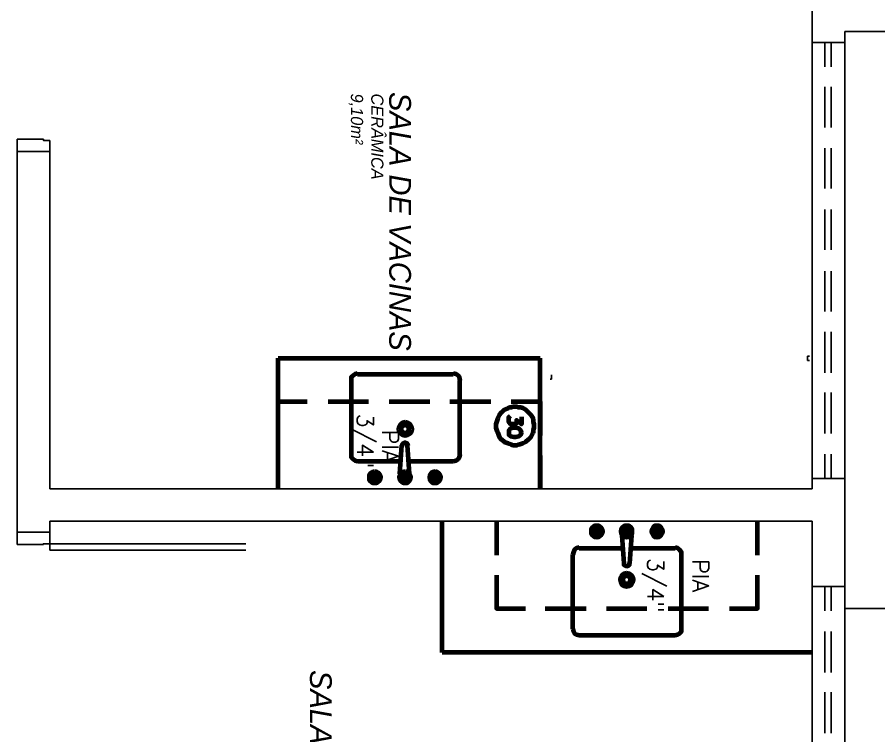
# Model space of a CAD drawing. Header units: millimetres. Extents: x 2273 to 2522, y 1034 to 1187.
# Drawn here: x 2470.575 to 2474.535, y 1046.628 to 1049.929 of the extents above; entities that cross this region are included whole.
import ezdxf

# ---------------------------------------------------------------- set-up
doc = ezdxf.new("R2010")
doc.units = ezdxf.units.MM
doc.layers.add('LAYER8', color=8, linetype='Continuous')
doc.layers.add('PAREDES', color=4, linetype='Continuous', lineweight=100)
doc.styles.add('Romans', font='romans.shx')
doc.styles.get("Standard").update_dxf_attribs({"font": 'arial.ttf'})

# ---------------------------------------------------------------- blocks, each defined once
blk = doc.blocks.new('LJH')
at = {"layer": 'PAREDES', "color": 0, "linetype": 'Continuous'}
for points in [[(77.8534, 157.6863), (77.2534, 157.6863)], [(77.2534, 156.4833), (77.2534, 157.6863)], [(77.4534, 157.5539), (77.4534, 157.6863), (77.6093, 157.6863)], [(77.7005, 157.6863), (77.8534, 157.6863)], [(77.5652, 157.6598), (77.5564, 157.6598), (77.5475, 157.6569), (77.5387, 157.6569), (77.5299, 157.6539), (77.5152, 157.6451), (77.5034, 157.6333), (77.4917, 157.6216), (77.4828, 157.6069), (77.4799, 157.598), (77.4799, 157.5892), (77.477, 157.5804), (77.477, 157.5716), (77.477, 157.5627), (77.4799, 157.5539), (77.4799, 157.5451), (77.4828, 157.5392), (77.4917, 157.5216), (77.5034, 157.5098), (77.5152, 157.498), (77.5299, 157.4922), (77.5387, 157.4892), (77.5475, 157.4863), (77.5564, 157.4833), (77.5652, 157.4833), (77.574, 157.4833), (77.5828, 157.4863), (77.5917, 157.4892), (77.5975, 157.4922), (77.6152, 157.498), (77.627, 157.5098), (77.6387, 157.5216), (77.6446, 157.5392), (77.6475, 157.5451), (77.6505, 157.5539), (77.6534, 157.5627), (77.6534, 157.5716), (77.6534, 157.5804), (77.6505, 157.5892), (77.6475, 157.598), (77.6446, 157.6069), (77.6387, 157.6216), (77.627, 157.6333), (77.6152, 157.6451), (77.5975, 157.6539), (77.5917, 157.6569), (77.5828, 157.6569), (77.574, 157.6598), (77.5652, 157.6598)], [(77.524, 157.601), (77.5564, 157.601), (77.5387, 157.5775), (77.5475, 157.5775), (77.5534, 157.5745), (77.5564, 157.5745), (77.5564, 157.5657), (77.5564, 157.5598), (77.5564, 157.551), (77.5475, 157.5422), (77.5417, 157.5422), (77.5328, 157.5422), (77.524, 157.5422), (77.5211, 157.548), (77.5181, 157.551)], [(77.5946, 157.601), (77.5858, 157.598), (77.577, 157.5892), (77.574, 157.5745), (77.574, 157.5657), (77.577, 157.551), (77.5858, 157.5422), (77.5946, 157.5422), (77.5975, 157.5422), (77.6064, 157.5422), (77.6123, 157.551), (77.6152, 157.5657), (77.6152, 157.5745), (77.6123, 157.5892), (77.6064, 157.598), (77.5975, 157.601), (77.5946, 157.601)], [(77.4534, 157.2716), (77.4534, 157.4598)], [(77.3564, 157.3186), (77.3417, 157.3157), (77.3328, 157.3098), (77.327, 157.301), (77.324, 157.2892)], [(77.727, 157.2892), (77.724, 157.301), (77.7181, 157.3098), (77.7093, 157.3157), (77.6946, 157.3186)], [(77.327, 156.848), (77.327, 157.2863)], [(77.3564, 157.3157), (77.6975, 157.3157)], [(77.727, 157.0833), (77.727, 157.2863)], [(77.774, 157.2039), (77.777, 157.1922), (77.7828, 157.1863), (77.7917, 157.1804), (77.8005, 157.1775), (77.8123, 157.1804), (77.8211, 157.1863), (77.827, 157.1922), (77.827, 157.2039), (77.827, 157.2127), (77.8211, 157.2216), (77.8123, 157.2275), (77.8005, 157.2304), (77.7917, 157.2275), (77.7828, 157.2216), (77.777, 157.2127), (77.774, 157.2039)], [(77.7799, 157.2186), (77.7887, 157.2127), (77.8005, 157.2098), (77.8152, 157.2127), (77.824, 157.2186)], [(77.4534, 156.9922), (77.4534, 157.1804)], [(77.824, 157.1892), (77.8152, 157.1951), (77.8005, 157.198), (77.7887, 157.1951), (77.7799, 157.1892)], [(77.5475, 157.0657), (77.5505, 157.0539), (77.5564, 157.0451), (77.5681, 157.0392), (77.5799, 157.0363), (77.5917, 157.0392), (77.6005, 157.0451), (77.6064, 157.0539), (77.6093, 157.0657), (77.6064, 157.0775), (77.6005, 157.0892), (77.5917, 157.0951), (77.5799, 157.098), (77.5681, 157.0951), (77.5564, 157.0892), (77.5505, 157.0775), (77.5475, 157.0657)], [(77.5623, 157.0657), (77.5623, 157.0598), (77.5681, 157.0539), (77.5711, 157.048), (77.5799, 157.048), (77.5858, 157.048), (77.5917, 157.0539), (77.5946, 157.0598), (77.5975, 157.0657), (77.5946, 157.0745), (77.5917, 157.0775), (77.5858, 157.0833), (77.5799, 157.0833), (77.5711, 157.0833), (77.5681, 157.0775), (77.5623, 157.0745), (77.5623, 157.0657)], [(77.6564, 157.0804), (77.6475, 157.0775), (77.6446, 157.0745), (77.6417, 157.0657), (77.6446, 157.0598), (77.6475, 157.0539), (77.6564, 157.051)], [(77.7858, 157.0863), (77.6534, 157.0775)], [(77.774, 157.0657), (77.777, 157.0569), (77.7828, 157.048), (77.7917, 157.0422), (77.8005, 157.0392), (77.8123, 157.0422), (77.8211, 157.048), (77.827, 157.0569), (77.827, 157.0657), (77.827, 157.0775), (77.8211, 157.0833), (77.8123, 157.0892), (77.8005, 157.0922), (77.7917, 157.0892), (77.7828, 157.0833), (77.777, 157.0775), (77.774, 157.0657)], [(77.7799, 157.0804), (77.7887, 157.0745), (77.8005, 157.0716), (77.8152, 157.0745), (77.824, 157.0804)], [(77.7887, 157.0863), (77.7887, 157.0863)], [(77.7858, 157.0422), (77.6534, 157.051)], [(77.727, 156.848), (77.727, 157.0451)], [(77.824, 157.051), (77.8152, 157.0569), (77.8005, 157.0598), (77.7887, 157.0569), (77.7799, 157.051)], [(77.774, 156.9275), (77.777, 156.9157), (77.7828, 156.9069), (77.7917, 156.901), (77.8005, 156.901), (77.8123, 156.901), (77.8211, 156.9069), (77.827, 156.9157), (77.827, 156.9275), (77.827, 156.9363), (77.8211, 156.9451), (77.8123, 156.951), (77.8005, 156.9539), (77.7917, 156.951), (77.7828, 156.9451), (77.777, 156.9363), (77.774, 156.9275)], [(77.7799, 156.9422), (77.7887, 156.9363), (77.8005, 156.9333), (77.8152, 156.9363), (77.824, 156.9422)], [(77.824, 156.9127), (77.8152, 156.9186), (77.8005, 156.9216), (77.7887, 156.9186), (77.7799, 156.9127)], [(77.4534, 156.7127), (77.4534, 156.898)], [(77.324, 156.848), (77.327, 156.8363), (77.3328, 156.8275), (77.3417, 156.8186), (77.3564, 156.8186)], [(77.6946, 156.8186), (77.7093, 156.8186), (77.7181, 156.8275), (77.724, 156.8363), (77.727, 156.848)], [(77.3564, 156.8186), (77.6975, 156.8186)], [(77.6093, 156.4833), (77.4534, 156.4833), (77.4534, 156.6157)], [(77.8534, 156.4833), (77.2534, 156.4833)], [(77.8534, 156.4833), (77.7005, 156.4833)]]:
    blk.add_lwpolyline(points, dxfattribs=at)
blk = doc.blocks.new('OPI')
at = {"layer": 'PAREDES', "color": 0, "linetype": 'Continuous'}
for points in [[(154.2157, 272.2509), (154.2157, 270.5509)], [(153.7687, 272.0009), (153.6128, 272.0009)], [(154.0128, 271.8715), (154.0128, 272.0009), (153.8598, 272.0009)], [(154.0128, 271.5892), (154.0128, 271.7744)], [(153.7657, 271.6509), (153.754, 271.6509), (153.7422, 271.6421), (153.7363, 271.6333), (153.7334, 271.6215)], [(154.1069, 271.6509), (153.7657, 271.6509)], [(154.1363, 271.6215), (154.1334, 271.6333), (154.1275, 271.6421), (154.1187, 271.6509), (154.1069, 271.6509)], [(153.7363, 271.4186), (153.7363, 271.6215)], [(154.1363, 271.1803), (154.1363, 271.6215)], [(153.6334, 271.5392), (153.6334, 271.5274), (153.6393, 271.5215), (153.6481, 271.5156), (153.6598, 271.5127), (153.6687, 271.5156), (153.6775, 271.5215), (153.6834, 271.5274), (153.6863, 271.5392), (153.6834, 271.548), (153.6775, 271.5568), (153.6687, 271.5627), (153.6598, 271.5656), (153.6481, 271.5627), (153.6393, 271.5568), (153.6334, 271.548), (153.6334, 271.5392)], [(153.6363, 271.5539), (153.6481, 271.545), (153.6598, 271.545), (153.6716, 271.545), (153.6834, 271.5539)], [(153.6804, 271.5244), (153.6716, 271.5303), (153.6598, 271.5303), (153.6481, 271.5303), (153.6363, 271.5244)], [(154.0128, 271.3068), (154.0128, 271.4921)], [(153.6334, 271.398), (153.6334, 271.3892), (153.6393, 271.3803), (153.6481, 271.3744), (153.6598, 271.3715), (153.6687, 271.3744), (153.6775, 271.3803), (153.6834, 271.3892), (153.6863, 271.398), (153.6834, 271.4097), (153.6775, 271.4186), (153.6687, 271.4244), (153.6598, 271.4244), (153.6481, 271.4244), (153.6393, 271.4186), (153.6334, 271.4097), (153.6334, 271.398)], [(153.6363, 271.4156), (153.6481, 271.4097), (153.6598, 271.4068), (153.6716, 271.4097), (153.6804, 271.4156)], [(153.6745, 271.4186), (153.6745, 271.4215)], [(153.6775, 271.4215), (153.8069, 271.4127)], [(153.804, 271.3862), (153.8128, 271.3862), (153.8157, 271.3921), (153.8187, 271.398), (153.8157, 271.4068), (153.8128, 271.4127), (153.804, 271.4127)], [(153.851, 271.398), (153.854, 271.3862), (153.8598, 271.3774), (153.8687, 271.3715), (153.8804, 271.3686), (153.8922, 271.3715), (153.904, 271.3774), (153.9098, 271.3862), (153.9128, 271.398), (153.9098, 271.4127), (153.904, 271.4215), (153.8922, 271.4274), (153.8804, 271.4303), (153.8687, 271.4274), (153.8598, 271.4215), (153.854, 271.4127), (153.851, 271.398)], [(153.8628, 271.398), (153.8657, 271.3921), (153.8687, 271.3862), (153.8745, 271.3833), (153.8804, 271.3803), (153.8893, 271.3833), (153.8951, 271.3862), (153.8981, 271.3921), (153.8981, 271.398), (153.8981, 271.4068), (153.8951, 271.4127), (153.8893, 271.4156), (153.8804, 271.4186), (153.8745, 271.4156), (153.8687, 271.4127), (153.8657, 271.4068), (153.8628, 271.398)], [(153.6834, 271.3862), (153.6716, 271.3921), (153.6598, 271.395), (153.6481, 271.3921), (153.6363, 271.3862)], [(153.6775, 271.3774), (153.8069, 271.3862)], [(153.7363, 271.1803), (153.7363, 271.3803)], [(153.6334, 271.2627), (153.6334, 271.2509), (153.6393, 271.2421), (153.6481, 271.2362), (153.6598, 271.2362), (153.6687, 271.2362), (153.6775, 271.2421), (153.6834, 271.2509), (153.6863, 271.2627), (153.6834, 271.2715), (153.6775, 271.2803), (153.6687, 271.2862), (153.6598, 271.2892), (153.6481, 271.2862), (153.6393, 271.2803), (153.6334, 271.2715), (153.6334, 271.2627)], [(153.6363, 271.2744), (153.6481, 271.2686), (153.6598, 271.2656), (153.6716, 271.2686), (153.6834, 271.2744)], [(153.6804, 271.248), (153.6716, 271.2539), (153.6598, 271.2568), (153.6481, 271.2539), (153.6363, 271.248)], [(154.0128, 271.0244), (154.0128, 271.2127)], [(153.7334, 271.1803), (153.7363, 271.1686), (153.7422, 271.1597), (153.754, 271.1539), (153.7657, 271.1509)], [(154.1069, 271.1509), (154.1187, 271.1539), (154.1275, 271.1597), (154.1334, 271.1686), (154.1363, 271.1803)], [(154.1069, 271.1509), (153.7657, 271.1509)], [(153.8598, 270.8009), (154.0128, 270.8009), (154.0128, 270.9333)], [(153.6128, 270.8009), (153.7687, 270.8009)], [(154.2157, 270.5509), (153.6128, 270.5509)]]:
    blk.add_lwpolyline(points, dxfattribs=at)

msp = doc.modelspace()

# ---------------------------------------------------------------- linework, layer by layer
at = {"layer": 'LAYER8', "linetype": 'Continuous'}
for p, q in [((2470.5752, 1049.369), (2470.5752, 1049.3131)), ((2470.7252, 1049.3131), (2470.7252, 1049.3631))]:
    msp.add_line(p, q, dxfattribs=at)
for points in [[(2474.2281, 1047.7631), (2474.2281, 1050.3631)], [(2474.3781, 1040.1572), (2474.3781, 1049.8631)], [(2475.8781, 1049.8631), (2474.3781, 1049.8631)], [(2470.7252, 1049.3631), (2470.6957, 1049.3631), (2470.6957, 1049.369), (2470.5752, 1049.369)], [(2470.5752, 1049.3131), (2470.5752, 1047.5631)], [(2470.5752, 1049.3131), (2470.7252, 1049.3131)], [(2470.7252, 1049.3131), (2470.7252, 1047.7631)], [(2474.2281, 1047.7631), (2470.7252, 1047.7631)], [(2470.7252, 1047.6131), (2470.7252, 1047.5631)], [(2474.2281, 1047.6131), (2470.7252, 1047.6131)], [(2474.2281, 1045.0102), (2474.2281, 1047.6131)], [(2470.7252, 1047.5631), (2470.5752, 1047.5631)], [(2470.5752, 1047.5631), (2470.5752, 1047.5072)], [(2470.7252, 1047.5631), (2470.7252, 1047.5102)], [(2470.7252, 1047.4808), (2470.7252, 1047.5102), (2470.6957, 1047.5102), (2470.6957, 1047.5072), (2470.5752, 1047.5072)], [(2470.7252, 1047.5102), (2471.6252, 1047.5102)], [(2470.7252, 1047.4808), (2471.6252, 1047.4808)]]:
    msp.add_lwpolyline(points, dxfattribs=at)
at = {"layer": 'LAYER8', "color": 0, "linetype": 'Continuous'}
for points in [[(2474.2281, 1049.7014), (2474.2281, 1049.8131), (2474.3781, 1049.8131), (2474.3781, 1049.7014)], [(2474.2869, 1049.7014), (2474.2869, 1049.8131)], [(2474.3163, 1049.7014), (2474.3163, 1049.8131)], [(2474.2869, 1049.422), (2474.2869, 1049.6102)], [(2474.3163, 1049.422), (2474.3163, 1049.6102)], [(2474.2869, 1049.1425), (2474.2869, 1049.3278)], [(2474.3163, 1049.1425), (2474.3163, 1049.3278)], [(2474.2869, 1048.8602), (2474.2869, 1049.0455)], [(2474.3163, 1048.8602), (2474.3163, 1049.0455)], [(2474.2869, 1048.5778), (2474.2869, 1048.7631)], [(2474.3163, 1048.5778), (2474.3163, 1048.7631)], [(2474.2869, 1048.2955), (2474.2869, 1048.4837)], [(2474.3163, 1048.2955), (2474.3163, 1048.4837)], [(2474.2075, 1048.372), (2474.2075, 1048.3514)], [(2474.2163, 1048.372), (2474.2075, 1048.372)], [(2474.2163, 1048.3514), (2474.2075, 1048.3514)], [(2473.031, 1048.2661), (2473.031, 1048.2867)], [(2473.031, 1048.2661), (2473.0252, 1048.2661)], [(2474.2869, 1048.0161), (2474.2869, 1048.2043)], [(2474.3163, 1048.0161), (2474.3163, 1048.2043)], [(2474.3781, 1047.922), (2474.3781, 1047.8102), (2474.2281, 1047.8102)], [(2474.2869, 1047.8102), (2474.2869, 1047.922)], [(2474.3163, 1047.8102), (2474.3163, 1047.922)], [(2474.2281, 1047.2014), (2474.2281, 1047.3131), (2474.3781, 1047.3131), (2474.3781, 1047.2014)], [(2474.2869, 1047.2014), (2474.2869, 1047.3131)], [(2474.3163, 1047.2014), (2474.3163, 1047.3131)], [(2475.8781, 1047.2131), (2474.3781, 1047.2131)], [(2474.2869, 1046.919), (2474.2869, 1047.1072)], [(2474.3163, 1046.919), (2474.3163, 1047.1072)], [(2474.2869, 1046.6396), (2474.2869, 1046.8278)], [(2474.3163, 1046.6396), (2474.3163, 1046.8278)]]:
    msp.add_lwpolyline(points, dxfattribs=at)

# ---------------------------------------------------------------- block references
at = {"layer": 'LAYER8', "linetype": 'ByBlock', "rotation": 270}
for name, p in [('LJH', (2315.2918, 1125.6166)), ('OPI', (2201.9772, 1201.2259))]:
    msp.add_blockref(name, p, dxfattribs=at)

# ---------------------------------------------------------------- texts
at = {"color": 3, "style": 'Romans'}
for s, p in [('3/4"', (2472.137, 1048.1075)), ('PIA', (2472.2526, 1048.034)), ('3/4"', (2473.4715, 1047.4444)), ('PIA', (2473.6781, 1047.4393))]:
    msp.add_text(s, height=0.075, rotation=270, dxfattribs=at).set_placement(p)
at = {"layer": 'LAYER8', "color": 0, "linetype": 'Continuous', "width": 1.591519, "attachment_point": 1, "rotation": 270}
for s, insert, char_height in [('{\\fHarlow Solid Italic|b0|i0|c0|p82;CERÂMICA\\P9,10m²}', (2472.2582, 1049.5788), 0.056045), ('{\\fHarlow Solid Italic|b0|i0|c0|p82;SALA DE VACINAS}', (2472.3849, 1049.586), 0.1), ('{\\fHarlow Solid Italic|b0|i0|c0|p82;SALA DE CURATIVOS}', (2472.0207, 1046.9299), 0.1)]:
    msp.add_mtext(s, dxfattribs=dict(at, insert=insert, char_height=char_height))

doc.saveas('drawing.dxf')
